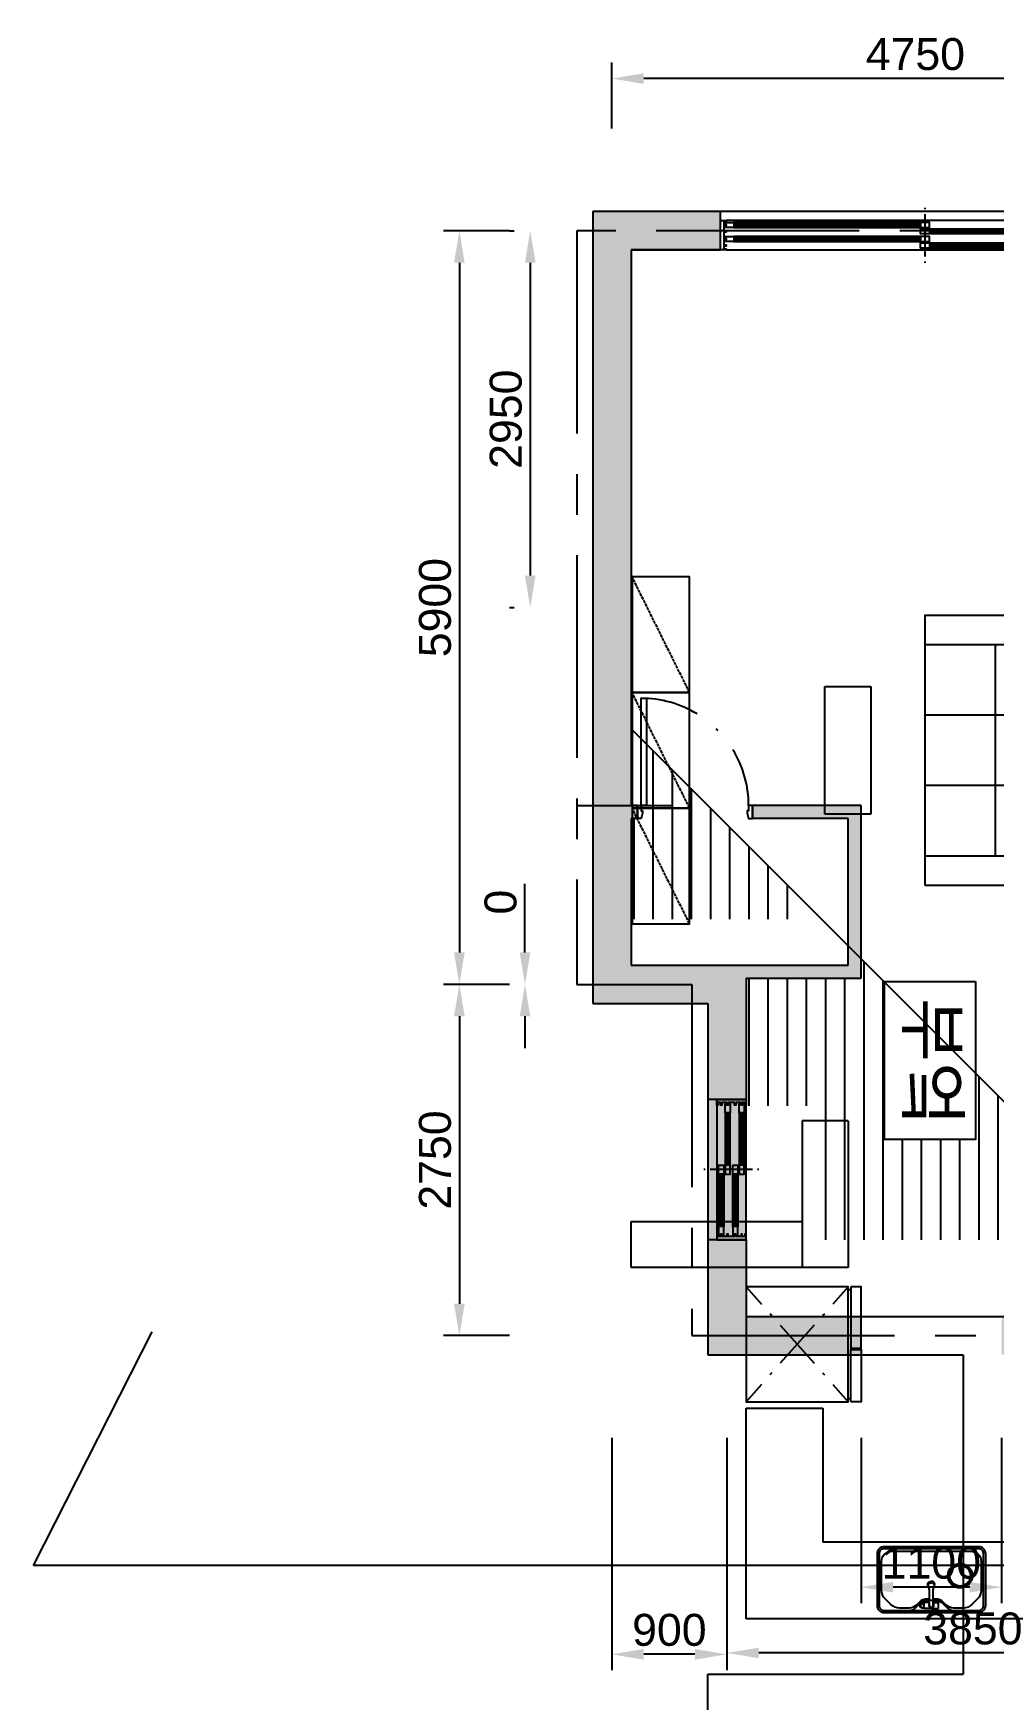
# Model space of a CAD drawing. Header units: millimetres. Extents: x 140860 to 617150, y 61650 to 208518.
# Drawn here: x 593998 to 601512, y 103580 to 116626 of the extents above; entities that cross this region are included whole.
import ezdxf

# ---------------------------------------------------------------- set-up
doc = ezdxf.new("R2010")
doc.units = ezdxf.units.MM
doc.linetypes.add('ACAD_ISO04W100', pattern=[30, 24, -3, 0, -3])
doc.linetypes.add('CENTER', pattern=[50.8, 31.75, -6.35, 6.35, -6.35])
for name, color, linetype in [('CEN', 1, 'CENTER'), ('DIM', 3, 'Continuous'), ('FIN', 5, 'Continuous'), ('FUN', 3, 'Continuous'), ('HAT', 9, 'Continuous'), ('TXT', 7, 'Continuous'), ('WAL', 2, 'Continuous'), ('WIN', 4, 'Continuous')]:
    doc.layers.add(name, color=color, linetype=linetype)
doc.styles.get("Standard").update_dxf_attribs({"font": 'arial.ttf'})
doc.styles.add('문자400', font='arial.ttf', dxfattribs={"height": 400})
doc.dimstyles.new('치수100', dxfattribs={"dimscale": 100, "dimtxt": 2.5, "dimasz": 2.5, "dimexe": 1.25, "dimexo": 8, "dimtad": 1, "dimtxsty": 'Standard', "dimcen": 2.5, "dimadec": 0, "dimazin": 0, "dimtfac": 1, "dimtmove": 0, "dimatfit": 1, "dimfxl": 1, "dimarcsym": 0})

# ---------------------------------------------------------------- blocks, each defined once
blk = doc.blocks.new('냉장고')
at = {"color": 1, "linetype": 'ByBlock', "ltscale": 2}
for p, q in [((-314, -121), (-450, 0)), ((450, 0), (314, -121)), ((-224, -201), (-239, -187)), ((239, -187), (224, -201)), ((149, -533), (-149, -267)), ((149, -267), (-149, -533)), ((-224, -599), (-239, -613)), ((239, -613), (224, -599)), ((-314, -679), (-450, -800)), ((450, -800), (314, -679))]:
    blk.add_line(p, q, dxfattribs=at)
at = {"linetype": 'ByBlock'}
for p, q in [((-427, -820), (-427, -800)), ((-30, -820), (-40, -820)), ((427, -820), (427, -800))]:
    blk.add_line(p, q, dxfattribs=at)
for points in [[(450, 0), (-450, 0), (-450, -800), (450, -800)], [(-450, -820), (-40, -820), (-40, -900), (-450, -900)], [(450, -820), (-30, -820), (-30, -900), (450, -900)]]:
    blk.add_lwpolyline(points, close=True, dxfattribs=at)
blk = doc.blocks.new('싱크볼')
at = {"linetype": 'ByBlock'}
for p, q in [((0, -32), (-56, -32)), ((-56, -32), (-56, -79)), ((-15, -79), (-56, -79)), ((0, -32), (0, -32)), ((0, -32), (56, -32)), ((15, -79), (56, -79)), ((56, -32), (56, -79)), ((56, -35), (59, -35)), ((56, -76), (59, -76))]:
    blk.add_line(p, q, dxfattribs=at)
blk.add_lwpolyline([(425, -55, 0.414214), (370, 0), (0, 0), (-370, 0, 0.414214), (-425, -55), (-425, -460, 0.414214), (-370, -515), (0, -515), (370, -515, 0.414214), (425, -460)], format="xyb", close=True, dxfattribs=at)
at = {"color": 8, "linetype": 'ByBlock'}
blk.add_lwpolyline([(-409, -460, 0.414214), (-370, -499), (0, -499), (370, -499, 0.414214), (409, -460), (409, -55, 0.414214), (370, -16), (0, -16), (-370, -16, 0.414214), (-409, -55)], format="xyb", close=True, dxfattribs=at)
at = {"linetype": 'ByBlock'}
blk.add_lwpolyline([(15, -105), (32, -105, 0.198912), (96, -79), (116, -58, -0.198912), (172, -35), (249, -35, -0.198912), (319, -64), (361, -106, -0.198912), (390, -176), (390, -399, -0.414214), (310, -479), (0, -479), (-310, -479, -0.414214), (-390, -399), (-390, -176, -0.198912), (-361, -106), (-319, -64, -0.198912), (-249, -35), (-172, -35, -0.198912), (-116, -58), (-96, -79, 0.198912), (-32, -105), (-15, -105)], format="xyb", dxfattribs=at)
at = {"color": 8, "linetype": 'ByBlock'}
for points in [[(-15, -95), (-32, -95, -0.198912), (-88, -72), (-121, -39, 0.198912), (-177, -16)], [(177, -16, 0.198912), (121, -39), (88, -72, -0.198912), (32, -95), (15, -95)]]:
    blk.add_lwpolyline(points, format="xyb", dxfattribs=at)
for radius in [96, 91]:
    blk.add_circle((-225, -288), radius, dxfattribs=at)
at = {"linetype": 'ByBlock'}
blk.add_circle((-225, -288), 81, dxfattribs=at)
at = {"color": 8, "linetype": 'ByBlock'}
blk.add_arc((0, -56), 19.9, 318.2538, 221.7462, dxfattribs=at)
at = {"linetype": 'ByBlock'}
for radius, start, end in [(14.9, 0, 180), (25, 69.7658, 110.2342)]:
    blk.add_arc((0, -56), radius, start, end, dxfattribs=at)
for points in [[(-15, -56), (-15, -162), (-15, -178), (-17, -192), (-23, -204), (-25, -217), (-17, -229), (-7, -232), (0, -232)], [(15, -56), (15, -162), (15, -178), (17, -192), (23, -204), (25, -217), (17, -229), (7, -232), (0, -232)], [(59, -56), (59, -38), (59, -35), (59, -33), (61, -33), (75, -35), (84, -39), (87, -42), (88, -46), (88, -51), (88, -56)], [(59, -56), (59, -73), (59, -76), (59, -78), (61, -78), (75, -76), (84, -72), (87, -69), (88, -65), (88, -60), (88, -56)], [(-21, -202), (-26, -212), (-28, -216), (-25, -230), (-18, -240), (-8, -245), (0, -245)], [(21, -201), (25, -201), (26, -201), (27, -201), (27, -226), (27, -228), (26, -228), (21, -228), (21, -228), (21, -227), (23, -223), (26, -214), (23, -206), (23, -206)], [(21, -202), (22, -203), (23, -205), (23, -206)], [(26, -201), (26, -201), (26, -202), (26, -217), (26, -227), (26, -227), (27, -227)]]:
    blk.add_open_spline(points, degree=3, dxfattribs=at)
at = {"color": 8, "linetype": 'ByBlock'}
for points in [[(0, -94), (-8, -94), (-13, -98), (-15, -102)], [(0, -94), (8, -94), (13, -98), (15, -102)], [(85, -56), (85, -52), (85, -48), (83, -44), (74, -42), (69, -42)], [(85, -56), (85, -59), (85, -63), (83, -67), (74, -69), (69, -69)], [(-27, -223), (-21, -240), (-5, -242), (0, -242)], [(25, -228), (18, -240), (4, -242), (0, -242)]]:
    blk.add_open_spline(points, degree=3, dxfattribs=at)
at = {"linetype": 'ByBlock'}
for points, knots in [([(25, -228), (25, -228), (23, -233), (18, -240), (8, -245), (0, -245)], [1.875999, 1.875999, 1.875999, 1.875999, 2, 3, 4, 4, 4, 4]), ([(27, -216), (27, -216), (27, -218), (27, -220), (27, -221)], [0.8480441, 0.8480441, 0.8480441, 0.8480441, 1, 1.3659858, 1.3659858, 1.3659858, 1.3659858])]:
    blk.add_open_spline(points, degree=3, knots=knots, dxfattribs=at)
blk = doc.blocks.new('*U29')
at = {"color": 1, "linetype": 'ACAD_ISO04W100'}
blk.add_line((905, 450), (0, 0), dxfattribs=at)
blk.add_lwpolyline([(0, 0), (905, 0), (905, 450), (0, 450)], close=True)
blk = doc.blocks.new('*U32')
at = {"linetype": 'ByBlock'}
for p, q in [((825, -200), (-825, -200)), ((-825, -200), (-825, -900)), ((-275, -200), (-275, -900)), ((275, -200), (275, -900)), ((825, -900), (825, -200)), ((-825, -350), (825, -350))]:
    blk.add_line(p, q, dxfattribs=at)
blk.add_lwpolyline([(1055, -900), (1055, 0), (-1055, 0), (-1055, -900)], close=True, dxfattribs=at)
blk = doc.blocks.new('*U7')
for points in [[(30, 0), (30, 840), (70, 840), (70, 0)], [(0, -100), (0, 0), (30, 0), (30, -40), (40, -40), (40, -60), (30, -100)], [(900, -100), (900, 0), (870, 0), (870, -40), (860, -40), (860, -60), (870, -100)]]:
    blk.add_lwpolyline(points, close=True)
at = {"color": 1}
for start, end in [(58.6743, 90), (44.3179, 45.6821), (0, 31.3257)]:
    blk.add_arc((30, 0), 840, start, end, dxfattribs=at)
blk = doc.blocks.new('*U10')
at = {"color": 8}
for p, q in [((1055, 0), (45, 0)), ((105, -15), (515, -15)), ((515, -55), (105, -55)), ((105, -125), (515, -125)), ((995, -65), (585, -65)), ((585, -105), (995, -105)), ((45, -230), (1055, -230)), ((515, -165), (105, -165)), ((995, -175), (585, -175)), ((585, -215), (995, -215))]:
    blk.add_line(p, q, dxfattribs=at)
at = {"color": 1}
for p, q in [((550, 90), (550, 100)), ((550, -280), (550, 50)), ((550, -330), (550, -320))]:
    blk.add_line(p, q, dxfattribs=at)
for p, q in [((105, -27.5), (515, -27.5)), ((105, -42.5), (515, -42.5)), ((995, -77.5), (585, -77.5)), ((995, -92.5), (585, -92.5)), ((105, -137.5), (515, -137.5)), ((105, -152.5), (515, -152.5)), ((995, -187.5), (585, -187.5)), ((995, -202.5), (585, -202.5))]:
    blk.add_line(p, q)
for points in [[(25, -150), (45, -150), (45, -140), (25, -140), (25, -90), (45, -90), (45, -80), (25, -80), (25, -40), (45, -40), (45, -30), (25, -30), (25, -10), (45, -10), (45, 0), (0, 0), (0, -230), (45, -230), (45, -220), (25, -220), (25, -200), (45, -200), (45, -190), (25, -190)], [(1075, -150), (1055, -150), (1055, -140), (1075, -140), (1075, -90), (1055, -90), (1055, -80), (1075, -80), (1075, -40), (1055, -40), (1055, -30), (1075, -30), (1075, -10), (1055, -10), (1055, 0), (1100, 0), (1100, -230), (1055, -230), (1055, -220), (1075, -220), (1075, -200), (1055, -200), (1055, -190), (1075, -190)], [(515, -55), (515, -15), (585, -15), (585, -55)], [(585, -105), (585, -65), (515, -65), (515, -105)], [(515, -165), (515, -125), (585, -125), (585, -165)], [(585, -215), (585, -175), (515, -175), (515, -215)]]:
    blk.add_lwpolyline(points, close=True)
for points in [[(35, -40), (35, -55), (105, -55), (105, -15), (35, -15), (35, -30)], [(35, -150), (35, -165), (105, -165), (105, -125), (35, -125), (35, -140)], [(1065, -90), (1065, -105), (995, -105), (995, -65), (1065, -65), (1065, -80)], [(1065, -200), (1065, -215), (995, -215), (995, -175), (1065, -175), (1065, -190)]]:
    blk.add_lwpolyline(points)
blk = doc.blocks.new('*U12')
at = {"color": 8}
for p, q in [((3155, 0), (45, 0)), ((105, -15), (1565, -15)), ((1565, -55), (105, -55)), ((105, -125), (1565, -125)), ((3095, -65), (1635, -65)), ((1635, -105), (3095, -105)), ((45, -230), (3155, -230)), ((1565, -165), (105, -165)), ((3095, -175), (1635, -175)), ((1635, -215), (3095, -215))]:
    blk.add_line(p, q, dxfattribs=at)
at = {"color": 1}
for p, q in [((1600, 90), (1600, 100)), ((1600, -280), (1600, 50)), ((1600, -330), (1600, -320))]:
    blk.add_line(p, q, dxfattribs=at)
for p, q in [((105, -27.5), (1565, -27.5)), ((105, -42.5), (1565, -42.5)), ((3095, -77.5), (1635, -77.5)), ((3095, -92.5), (1635, -92.5)), ((105, -137.5), (1565, -137.5)), ((105, -152.5), (1565, -152.5)), ((3095, -187.5), (1635, -187.5)), ((3095, -202.5), (1635, -202.5))]:
    blk.add_line(p, q)
for points in [[(25, -150), (45, -150), (45, -140), (25, -140), (25, -90), (45, -90), (45, -80), (25, -80), (25, -40), (45, -40), (45, -30), (25, -30), (25, -10), (45, -10), (45, 0), (0, 0), (0, -230), (45, -230), (45, -220), (25, -220), (25, -200), (45, -200), (45, -190), (25, -190)], [(3175, -150), (3155, -150), (3155, -140), (3175, -140), (3175, -90), (3155, -90), (3155, -80), (3175, -80), (3175, -40), (3155, -40), (3155, -30), (3175, -30), (3175, -10), (3155, -10), (3155, 0), (3200, 0), (3200, -230), (3155, -230), (3155, -220), (3175, -220), (3175, -200), (3155, -200), (3155, -190), (3175, -190)], [(1565, -55), (1565, -15), (1635, -15), (1635, -55)], [(1635, -105), (1635, -65), (1565, -65), (1565, -105)], [(1565, -165), (1565, -125), (1635, -125), (1635, -165)], [(1635, -215), (1635, -175), (1565, -175), (1565, -215)]]:
    blk.add_lwpolyline(points, close=True)
for points in [[(35, -40), (35, -55), (105, -55), (105, -15), (35, -15), (35, -30)], [(35, -150), (35, -165), (105, -165), (105, -125), (35, -125), (35, -140)], [(3165, -90), (3165, -105), (3095, -105), (3095, -65), (3165, -65), (3165, -80)], [(3165, -200), (3165, -215), (3095, -215), (3095, -175), (3165, -175), (3165, -190)]]:
    blk.add_lwpolyline(points)
blk = doc.blocks.new('*D123')
at = {"layer": 'Defpoints', "color": 0, "transparency": 16777216}
for p in [(598525, 115080), (597332, 109180), (598525, 109180)]:
    blk.add_point(p, dxfattribs=at)
at = {"layer": 'DIM', "color": 0, "lineweight": -2, "transparency": 16777216}
for p, q in [((597725, 115080), (597207, 115080)), ((597332, 114830), (597332, 109430)), ((597725, 109180), (597207, 109180))]:
    blk.add_line(p, q, dxfattribs=at)
at = {"layer": 'DIM', "color": 0, "transparency": 16777216}
for points in [[(597290, 114830), (597373, 114830), (597332, 115080)], [(597290, 109430), (597373, 109430), (597332, 109180)]]:
    blk.add_solid(points, dxfattribs=at)
at = {"layer": 'DIM', "color": 0, "transparency": 16777216, "insert": (597142, 112130), "char_height": 250, "attachment_point": 5, "rotation": 90}
blk.add_mtext('5900', dxfattribs=at)
blk = doc.blocks.new('*D116')
at = {"layer": 'Defpoints', "color": 0, "transparency": 16777216}
for p in [(598525, 109180), (597332, 106430), (598525, 106430)]:
    blk.add_point(p, dxfattribs=at)
at = {"layer": 'DIM', "color": 0, "lineweight": -2, "transparency": 16777216}
for p, q in [((597725, 109180), (597207, 109180)), ((597332, 108930), (597332, 106680)), ((597725, 106430), (597207, 106430))]:
    blk.add_line(p, q, dxfattribs=at)
at = {"layer": 'DIM', "color": 0, "transparency": 16777216}
for points in [[(597290, 108930), (597373, 108930), (597332, 109180)], [(597290, 106680), (597373, 106680), (597332, 106430)]]:
    blk.add_solid(points, dxfattribs=at)
at = {"layer": 'DIM', "color": 0, "transparency": 16777216, "insert": (597142, 107805), "char_height": 250, "attachment_point": 5, "rotation": 90}
blk.add_mtext('2750', dxfattribs=at)
blk = doc.blocks.new('*D124')
at = {"layer": 'Defpoints', "color": 0, "transparency": 16777216}
for p in [(598525, 115080), (597886, 112130), (598525, 112130)]:
    blk.add_point(p, dxfattribs=at)
at = {"layer": 'DIM', "color": 0, "lineweight": -2, "transparency": 16777216}
for p, q in [((597725, 115080), (597761, 115080)), ((597886, 114830), (597886, 112380)), ((597725, 112130), (597761, 112130))]:
    blk.add_line(p, q, dxfattribs=at)
at = {"layer": 'DIM', "color": 0, "transparency": 16777216}
for points in [[(597845, 114830), (597928, 114830), (597886, 115080)], [(597845, 112380), (597928, 112380), (597886, 112130)]]:
    blk.add_solid(points, dxfattribs=at)
at = {"layer": 'DIM', "color": 0, "transparency": 16777216, "insert": (597696, 113605), "char_height": 250, "attachment_point": 5, "rotation": 90}
blk.add_mtext('2950', dxfattribs=at)
blk = doc.blocks.new('*D117')
at = {"layer": 'Defpoints', "color": 0, "transparency": 16777216}
for p in [(598525, 116272), (598525, 115080), (603275, 115080)]:
    blk.add_point(p, dxfattribs=at)
at = {"layer": 'DIM', "color": 0, "lineweight": -2, "transparency": 16777216}
for p, q in [((598525, 115880), (598525, 116397)), ((603275, 115880), (603275, 116397)), ((603025, 116272), (598775, 116272))]:
    blk.add_line(p, q, dxfattribs=at)
at = {"layer": 'DIM', "color": 0, "transparency": 16777216}
for points in [[(598775, 116313), (598775, 116230), (598525, 116272)], [(603025, 116313), (603025, 116230), (603275, 116272)]]:
    blk.add_solid(points, dxfattribs=at)
at = {"layer": 'DIM', "color": 0, "transparency": 16777216, "insert": (600900, 116462), "char_height": 250, "attachment_point": 5}
blk.add_mtext('4750', dxfattribs=at)
blk = doc.blocks.new('*D128')
at = {"layer": 'Defpoints', "color": 0, "transparency": 16777216}
for p in [(597845, 109180), (598525, 109180), (598525, 109180)]:
    blk.add_point(p, dxfattribs=at)
at = {"layer": 'DIM', "color": 0, "lineweight": -2, "transparency": 16777216}
for p, q in [((597845, 109430), (597845, 109968)), ((597725, 109180), (597720, 109180)), ((597725, 109180), (597720, 109180)), ((597845, 108930), (597845, 108680))]:
    blk.add_line(p, q, dxfattribs=at)
at = {"layer": 'DIM', "color": 0, "transparency": 16777216}
for points in [[(597804, 109430), (597887, 109430), (597845, 109180)], [(597804, 108930), (597887, 108930), (597845, 109180)]]:
    blk.add_solid(points, dxfattribs=at)
at = {"layer": 'DIM', "color": 0, "transparency": 16777216, "insert": (597655, 109824), "char_height": 250, "attachment_point": 5, "rotation": 90}
blk.add_mtext('0', dxfattribs=at)
blk = doc.blocks.new('*D132')
at = {"layer": 'Defpoints', "color": 0, "transparency": 16777216}
for p in [(599425, 106430), (603275, 106430), (599425, 103946)]:
    blk.add_point(p, dxfattribs=at)
at = {"layer": 'DIM', "color": 0, "lineweight": -2, "transparency": 16777216}
for p, q in [((599425, 105630), (599425, 103821)), ((603275, 105630), (603275, 103821)), ((603025, 103946), (599675, 103946))]:
    blk.add_line(p, q, dxfattribs=at)
at = {"layer": 'DIM', "color": 0, "transparency": 16777216}
for points in [[(599675, 103987), (599675, 103904), (599425, 103946)], [(603025, 103987), (603025, 103904), (603275, 103946)]]:
    blk.add_solid(points, dxfattribs=at)
at = {"layer": 'DIM', "color": 0, "transparency": 16777216, "insert": (601350, 104136), "char_height": 250, "attachment_point": 5}
blk.add_mtext('3850', dxfattribs=at)
blk = doc.blocks.new('*D119')
at = {"layer": 'Defpoints', "color": 0, "transparency": 16777216}
for p in [(598525, 106430), (599425, 106430), (598525, 103935)]:
    blk.add_point(p, dxfattribs=at)
at = {"layer": 'DIM', "color": 0, "lineweight": -2, "transparency": 16777216}
for p, q in [((598525, 105630), (598525, 103810)), ((599425, 105630), (599425, 103810)), ((599175, 103935), (598775, 103935))]:
    blk.add_line(p, q, dxfattribs=at)
at = {"layer": 'DIM', "color": 0, "transparency": 16777216}
for points in [[(598775, 103977), (598775, 103893), (598525, 103935)], [(599175, 103977), (599175, 103893), (599425, 103935)]]:
    blk.add_solid(points, dxfattribs=at)
at = {"layer": 'DIM', "color": 0, "transparency": 16777216, "insert": (598975, 104125), "char_height": 250, "attachment_point": 5}
blk.add_mtext('900', dxfattribs=at)
blk = doc.blocks.new('*D121')
at = {"layer": 'Defpoints', "color": 0, "transparency": 16777216}
for p in [(600475, 106430), (601575, 106430), (600475, 104461)]:
    blk.add_point(p, dxfattribs=at)
at = {"layer": 'DIM', "color": 0, "lineweight": -2, "transparency": 16777216}
for p, q in [((600475, 105630), (600475, 104336)), ((601575, 105630), (601575, 104336)), ((601325, 104461), (600725, 104461))]:
    blk.add_line(p, q, dxfattribs=at)
at = {"layer": 'DIM', "color": 0, "transparency": 16777216}
for points in [[(600725, 104502), (600725, 104419), (600475, 104461)], [(601325, 104502), (601325, 104419), (601575, 104461)]]:
    blk.add_solid(points, dxfattribs=at)
at = {"layer": 'DIM', "color": 0, "transparency": 16777216, "insert": (601025, 104651), "char_height": 250, "attachment_point": 5}
blk.add_mtext('1100', dxfattribs=at)

msp = doc.modelspace()

# ---------------------------------------------------------------- hatches: boundary and pattern name
at = {"layer": 'HAT', "true_color": 0x939598}
h = msp.add_hatch(color=252, dxfattribs=at)
h.dxf.hatch_style = 1
h.paths.add_polyline_path([(608055, 114130), (608125, 114130), (608125, 115230), (603275, 115230), (602575, 115230), (602575, 114930), (603275, 114930), (603275, 111680), (604625, 111680), (604625, 111480), (604775, 111480), (604775, 111830), (603425, 111830), (603425, 114930), (607825, 114930), (607825, 114130)])
h.paths.add_polyline_path([(608125, 109230), (608125, 111130), (607825, 111130), (607825, 109530), (606825, 109530), (606768, 109530), (606750, 109530), (604775, 109530), (604775, 110580), (604625, 110580), (604625, 109380), (605075, 109380), (605075, 109180), (605225, 109180), (605225, 109380), (606825, 109380), (606825, 106580), (605225, 106580), (605225, 107330), (605225, 108380), (605075, 108380), (605075, 108180), (604625, 108180), (604625, 108080), (605075, 108080), (605075, 106580), (604625, 106580), (604625, 106280), (605225, 106280), (607125, 106280), (607125, 109230)])
h.paths.add_polyline_path([(603275, 106280), (603625, 106280), (603625, 106380), (603625, 106580), (603425, 106580), (603425, 108080), (603425, 108180), (603425, 110330), (603275, 110330), (603275, 106580), (601575, 106580), (601575, 106350), (601575, 106280)])
h.paths.add_polyline_path([(600475, 106280), (600475, 106580), (599575, 106580), (599575, 109230), (600475, 109230), (600475, 110580), (599625, 110580), (599625, 110480), (600375, 110480), (600375, 109330), (600015, 109330), (599575, 109330), (598675, 109330), (598675, 109690), (598675, 110480), (598725, 110480), (598725, 110580), (598675, 110580), (598675, 114930), (599375, 114930), (599375, 115160), (599375, 115230), (598375, 115230), (598375, 109030), (599275, 109030), (599275, 106280)])
at = {"layer": 'HAT'}
h = msp.add_hatch(dxfattribs=at)
h.set_pattern_fill('_USER', color=256, scale=150, angle=-90, pattern_type=0)
h.set_pattern_definition([(270, (503148.15, 528274.53), (150, -3e-14), [])])
edge = h.paths.add_edge_path()
edge.add_line((607199.263, 110155.737), (607243, 110112))
edge.add_line((607243, 110112), (607608.823, 110112))
edge.add_line((607608.823, 110112), (607610.433, 110114.788))
edge.add_line((607610.433, 110114.788), (607607.937, 110131.502))
edge.add_line((607607.937, 110131.502), (607591.302, 110141.106))
edge.add_line((607591.302, 110141.106), (607592.168, 110142.605))
edge.add_line((607592.168, 110142.605), (607622.462, 110114.971))
edge.add_arc((607620.229, 110111.104), 4.466, -171.5070394, 60, ccw=False)
edge.add_line((607615.813, 110110.444), (607617.712, 110067.221))
edge.add_line((607617.712, 110067.221), (607624.176, 110067.221))
edge.add_arc((607623.044, 110067.51), 1.169, -81.5070394, -14.3125446, ccw=False)
edge.add_line((607623.216, 110066.354), (607617.786, 110065.543))
edge.add_line((607617.786, 110065.543), (607613.537, 110094))
edge.add_line((607613.537, 110094), (607261, 110094))
edge.add_line((607261, 110094), (607396.746, 109958.254))
edge.add_spline(control_points=[(607396.746, 109958.254), (607399.025, 109971.922), (607408.665, 110018.747), (607423.132, 110041.096), (607445.79, 110026.064), (607446.443, 109999.924), (607426.557, 109973.016), (607418.135, 109941.599), (607417.206, 109937.794)], knot_values=[0.684126701, 0.684126701, 0.684126701, 0.684126701, 1, 2, 3, 4, 5, 5.128652423, 5.128652423, 5.128652423, 5.128652423], degree=3, periodic=0)
edge.add_line((607417.206, 109937.794), (607460.104, 109894.896))
edge.add_spline(control_points=[(607460.104, 109894.896), (607458.6, 109940.35), (607461.832, 110015.055), (607475.144, 110043.139), (607499.581, 110031.215), (607503.665, 110005.388), (607483.083, 109968.125), (607480.085, 109906.316), (607480.985, 109874.015)], knot_values=[0.296501621, 0.296501621, 0.296501621, 0.296501621, 1, 2, 3, 4, 5, 5.708236159, 5.708236159, 5.708236159, 5.708236159], degree=3, periodic=0)
edge.add_line((607480.985, 109874.015), (607512.5, 109842.5))
edge.add_line((607512.5, 109842.5), (607547.106, 109842.5))
edge.add_spline(control_points=[(607547.106, 109842.5), (607551.554, 109918.719), (607566.197, 110012.69), (607584.429, 110041.301), (607607.194, 110026.431), (607608.034, 110000.296), (607581.045, 109963.227), (607569.784, 109889.429), (607566.776, 109842.5)], knot_values=[0.048806517, 0.048806517, 0.048806517, 0.048806517, 1, 2, 3, 4, 5, 5.917157424, 5.917157424, 5.917157424, 5.917157424], degree=3, periodic=0)
edge.add_spline(control_points=[(607566.776, 109842.5), (607566.504, 109838.261), (607566.251, 109833.927), (607566.019, 109829.499), (607565.805, 109825.421), (607565.617, 109821.421), (607565.453, 109817.5)], knot_values=[5.917157424, 5.917157424, 5.917157424, 5.917157424, 6, 6, 6, 6.076279079, 6.076279079, 6.076279079, 6.076279079], degree=3, periodic=0)
edge.add_spline(control_points=[(607565.453, 109817.5), (607565.055, 109807.975), (607564.804, 109798.912), (607564.691, 109790.309)], knot_values=[6.076279079, 6.076279079, 6.076279079, 6.076279079, 6.261562881, 6.261562881, 6.261562881, 6.261562881], degree=3, periodic=0)
edge.add_line((607564.691, 109790.309), (607825, 109530))
edge.add_line((607825, 109530), (607825, 111130))
edge.add_line((607825, 111130), (607825, 111175))
edge.add_line((607825, 111175), (607825, 114085))
edge.add_line((607825, 114085), (607825, 114130))
edge.add_line((607825, 114130), (607825, 114930))
edge.add_line((607825, 114930), (603425, 114930))
edge.add_line((603425, 114930), (603425, 114630))
edge.add_line((603425, 114630), (603875, 114630))
edge.add_line((603875, 114630), (603875, 114180))
edge.add_line((603875, 114180), (605525, 114180))
edge.add_line((605525, 114180), (605525, 112580))
edge.add_line((605525, 112580), (604775, 112580))
edge.add_line((604775, 112580), (607051.138, 110303.862))
edge.add_line((607051.138, 110303.862), (607139.711, 110355))
edge.add_line((607139.711, 110355), (607148.711, 110339.412))
edge.add_line((607148.711, 110339.412), (607148.4, 110339.231))
edge.add_arc((606750, 110130), 450, 3.278671, 27.7075572, ccw=False)
h.paths.add_polyline_path([(606663.263, 111820.569), (605937.922, 111820.569), (605937.922, 112976.812), (606663.263, 112976.812)], flags=0)
h.paths.add_polyline_path([(607083.47, 112361.758), (607083.47, 112431.758), (607023.47, 112431.758), (607023.47, 112981.758), (607083.47, 112981.758), (607523.47, 112981.758), (607583.47, 112981.758), (607583.47, 112431.758), (607523.47, 112431.758), (607523.47, 112361.758)], flags=16)
h.paths.add_polyline_path([(607303.47, 113660, -1), (607303.47, 113100, -1)], flags=16)
h.paths.add_polyline_path([(607632, 110107.221), (607625, 110107.221), (607625, 110067.221), (607632, 110067.221)], flags=16)
h.paths.add_polyline_path([(607632, 110107.221), (607632, 110112), (607624.604, 110112), (607622.435, 110107.221)], flags=16)
h.paths.add_polyline_path([(607083.47, 113778.242), (607023.47, 113778.242), (607023.47, 114328.242), (607083.47, 114328.242), (607083.47, 114398.242), (607523.47, 114398.242), (607523.47, 114328.242), (607583.47, 114328.242), (607583.47, 113778.242), (607523.47, 113778.242)], flags=16)
h.paths.add_polyline_path([(602675, 107180), (601370.133, 108484.867), (601370.133, 107966.875), (600659.239, 107966.875), (600659.239, 109195.761), (600475, 109380), (600475, 109230), (599575, 109230), (599575, 108230), (600175, 108230), (600175, 107180)])
h.paths.add_polyline_path([(600475, 108280), (600395, 108280), (600395, 108690), (600395, 108700), (600395, 109180), (600475, 109180), (600475, 108700)], flags=16)
h.paths.add_polyline_path([(600015, 109690), (600015, 109840), (598795, 111060), (598795, 110580), (598755, 110580), (598755, 110540), (598765, 110540), (598765, 110520), (598755, 110480), (598725, 110480), (598675, 110480), (598675, 109690)])
h.paths.add_polyline_path([(605929.671, 113037.87), (605929.671, 111747.058), (606675.077, 111747.058), (606675.077, 113037.87)], flags=24)

# ---------------------------------------------------------------- linework, layer by layer
at = {"layer": 'CEN', "ltscale": 50}
for p, q in [((603000, 115080), (598250, 115080)), ((598250, 115080), (598250, 109180)), ((598250, 110580), (598993.15, 110580)), ((598250, 109180), (599150, 109180)), ((599150, 109180), (599150, 106430)), ((599150, 106430), (603000, 106430))]:
    msp.add_line(p, q, dxfattribs=at)
at = {"layer": 'DIM'}
for p, q in [((593998.15, 104630), (594928.15, 106460)), ((611438.15, 104630), (593998.15, 104630))]:
    msp.add_line(p, q, dxfattribs=at)
at = {"layer": 'FIN'}
for p, q in [((602575, 115230), (599375, 115230)), ((599275, 108280), (599275, 107180))]:
    msp.add_line(p, q, dxfattribs=at)
at = {"layer": 'FUN'}
for p, q in [((600190.868, 110512.612), (600190.868, 111512.612)), ((600190.868, 111512.612), (600550.868, 111512.612)), ((600550.868, 111512.612), (600550.868, 111012.612)), ((600550.868, 111012.612), (600550.868, 110512.612)), ((600550.868, 110512.612), (600190.868, 110512.612)), ((600375, 108112.612), (600015, 108112.612)), ((600015, 108112.612), (600015, 106962.612)), ((600375, 108112.612), (600375, 106962.612)), ((598675, 106962.612), (598675, 107322.612)), ((598675, 107322.612), (600015, 107322.612)), ((600015, 106962.612), (598675, 106962.612)), ((600375, 106962.612), (600015, 106962.612)), ((599575, 104212.612), (599575, 105862.612)), ((599575, 105862.612), (600175, 105862.612)), ((599575, 105862.612), (600175, 105862.612)), ((600175, 105862.612), (600175, 104812.612)), ((602715, 104812.612), (600175, 104812.612)), ((603275, 104212.612), (599575, 104212.612))]:
    msp.add_line(p, q, dxfattribs=at)
at = {"layer": 'HAT'}
msp.add_line((603275, 106580), (598675, 111180), dxfattribs=at)
at = {"layer": 'TXT'}
msp.add_lwpolyline([(601370.133, 109201.423), (601370.133, 107966.875), (600659.239, 107966.875), (600659.239, 109201.423)], close=True, dxfattribs=at)
at = {"layer": 'WAL'}
for p, q in [((599375, 115230), (598375, 115230)), ((598375, 115230), (598375, 109030)), ((599375, 114930), (599375, 115230)), ((599375, 114930), (598675, 114930)), ((598675, 114930), (598675, 110580)), ((598675, 114930), (599375, 114930)), ((598725, 110580), (598675, 110580)), ((598675, 110580), (598725, 110580)), ((598725, 110580), (598725, 110480)), ((600475, 110580), (599625, 110580)), ((599625, 110580), (599625, 110480)), ((600475, 109230), (600475, 110580)), ((598675, 110480), (598675, 109330)), ((598725, 110480), (598675, 110480)), ((600375, 110480), (599625, 110480)), ((600375, 109330), (600375, 110480)), ((598675, 109330), (599575, 109330)), ((599575, 109330), (600375, 109330)), ((599575, 109230), (599575, 108280)), ((599575, 109230), (600475, 109230)), ((598375, 109030), (599275, 109030)), ((599275, 109030), (599275, 108280)), ((599575.512, 108280), (599275, 108280)), ((599275, 107180), (599275, 106280)), ((599575.512, 107180), (599275, 107180)), ((599575, 107180), (599575, 106580)), ((599575, 106580), (600475, 106580)), ((599575, 106580), (600475, 106580)), ((600475, 106580), (603275, 106580)), ((599275, 106280), (600475, 106280)), ((600475, 106280), (601275, 106280)), ((601275, 106280), (601275, 103780)), ((599275, 102880), (599275, 103780)), ((599275, 103780), (600475, 103780)), ((600475, 103780), (601275, 103780))]:
    msp.add_line(p, q, dxfattribs=at)

# ---------------------------------------------------------------- block references
at = {"layer": 'FUN'}
for name, p, rotation in [('*U29', (598683.169, 112370.815), 270), ('*U32', (601875, 111012.612), 270), ('*U29', (598683.169, 111465.346), 270), ('*U29', (598683.169, 110559.878), 270), ('냉장고', (599575, 106362.612), 89.99999999999999), ('싱크볼', (601025, 104262.612), 180)]:
    msp.add_blockref(name, p, dxfattribs=dict(at, rotation=rotation))
at = {"layer": 'WIN'}
for name, p, rotation in [('*U12', (602575, 114930), 180), ('*U10', (599345.512, 107180), 89.99999999999997)]:
    msp.add_blockref(name, p, dxfattribs=dict(at, rotation=rotation))
msp.add_blockref('*U7', (598725, 110580), dxfattribs=at)

# ---------------------------------------------------------------- texts
at = {"layer": 'TXT', "insert": (601236.781, 109075.185), "char_height": 400, "attachment_point": 1, "rotation": 270, "style": '문자400'}
msp.add_mtext_dynamic_manual_height_columns('{\\fGulim|b0|i0|c129|p50;부엌}', width=1263.00112, gutter_width=2000, heights=[0], dxfattribs=at)

# ---------------------------------------------------------------- dimensions: what is measured, and where the dimension line sits
at = {"layer": 'DIM'}
for base, p1, p2, picture, middle in [((598525, 116271.793), (603275, 115080), (598525, 115080), '*D117', (600900, 116461.937)), ((598525, 103935.001), (599425, 106430), (598525, 106430), '*D119', (598975, 104125.144)), ((599425, 103945.508), (603275, 106430), (599425, 106430), '*D132', (601350, 104135.736)), ((600475, 104460.522), (601575, 106430), (600475, 106430), '*D121', (601025, 104650.665))]:
    dim = msp.add_linear_dim(base=base, p1=p1, p2=p2, dimstyle='치수100', dxfattribs=at)
    dim.commit()
    dim.dimension.update_dxf_attribs({"geometry": picture, "text_midpoint": middle})
for base, p1, p2, picture, middle in [((597331.781, 109180), (598525, 115080), (598525, 109180), '*D123', (597141.638, 112130)), ((597886.326, 112130), (598525, 115080), (598525, 112130), '*D124', (597696.182, 113605)), ((597845.452695726, 109180), (598525, 109180), (598525, 109180), '*D128', (597655.309448795, 109824.014324693)), ((597331.781, 106430), (598525, 109180), (598525, 106430), '*D116', (597141.638, 107805))]:
    dim = msp.add_linear_dim(base=base, p1=p1, p2=p2, angle=270, dimstyle='치수100', dxfattribs=at)
    dim.commit()
    dim.dimension.update_dxf_attribs({"geometry": picture, "text_midpoint": middle})

doc.saveas('drawing.dxf')
